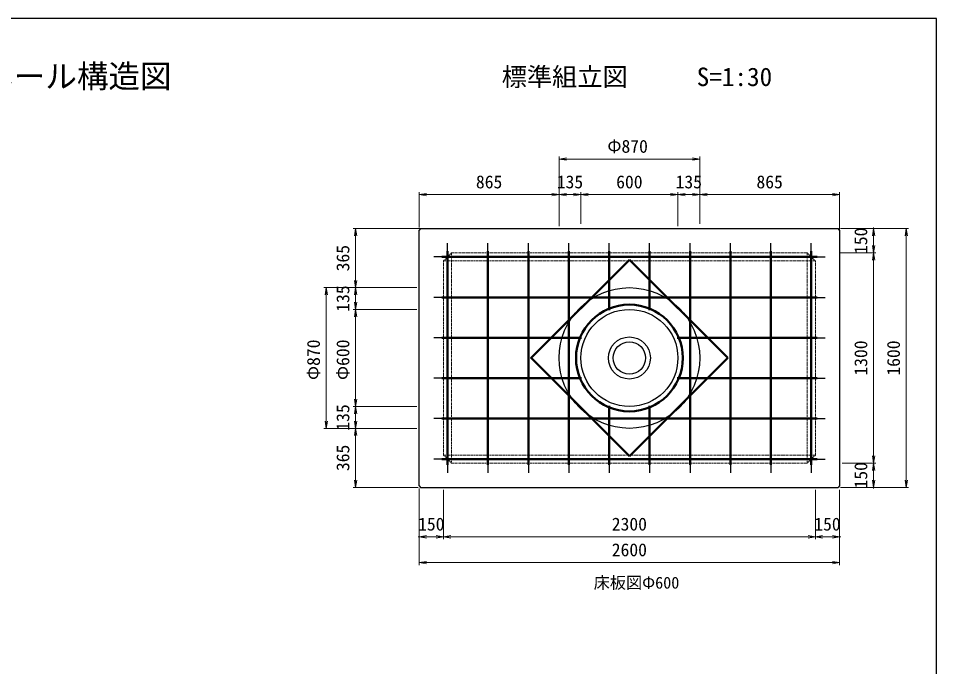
# Model space of a CAD drawing. Units: millimetres, scale not verified. Extents: x -200 to 200, y -139 to 138.
# Drawn here: x 10.7 to 200, y 4.9 to 138.5 of the extents above; entities that cross this region are included whole.
import ezdxf
from ezdxf.enums import TextEntityAlignment as Align

# ---------------------------------------------------------------- set-up
doc = ezdxf.new("R2010")
doc.units = ezdxf.units.MM
doc.linetypes.add('DASHED', pattern=[7.5, 6, -1.5])
doc.layers.add('0-0', color=7, linetype='Continuous')
for name, color, linetype, lineweight in [('0-1_dims', 2, 'Continuous', 13), ('0-4_pen3実線', 7, 'Continuous', 25), ('0-5_pen4実線', 6, 'Continuous', 25), ('0-7_pen2破線', 3, 'DASHED', 18), ('0-8_鉄筋', 7, 'Continuous', 50), ('0-9_2', 7, 'Continuous', 25)]:
    doc.layers.add(name, color=color, linetype=linetype, lineweight=lineweight)
doc.styles.add('ＭＳ ゴシック', font='')
doc.styles.get('ＭＳ ゴシック').set_extended_font_data('MS Gothic')

# ---------------------------------------------------------------- blocks, each defined once
blk = doc.blocks.new('部分図 1')
at = {"layer": '0-1_dims'}
for p, q in [((9965, 7355), (9965, 7755)), ((9965, 7740), (10835, 7740)), ((10835, 7340), (10835, 7755)), ((9100, 7316.3), (9100, 7535)), ((9100, 7520), (9965, 7520)), ((9965, 7520), (9950.68, 7520)), ((9965, 7340), (9965, 7535)), ((9965, 7325), (9965, 7535)), ((9965, 7520), (10100, 7520)), ((10100, 7340), (10100, 7535)), ((10100, 7340), (10100, 7535)), ((10100, 7520), (10114.32, 7520)), ((10100, 7520), (10700, 7520)), ((10700, 7520), (10685.68, 7520)), ((10700, 7325), (10700, 7535)), ((10700, 7340), (10700, 7535)), ((10835, 7520), (10700, 7520)), ((10835, 7340), (10835, 7535)), ((10835, 7355), (10835, 7535)), ((10835, 7520), (10849.32, 7520)), ((10835, 7520), (11700, 7520)), ((11700, 7297.5), (11700, 7535)), ((9197, 7310), (8692, 7310)), ((8707, 7310), (8707, 6945)), ((11706.25, 7310), (11925, 7310)), ((11750.5, 7310), (12127, 7310)), ((11910, 7310), (11910, 7316.82)), ((11910, 7310), (11910, 7160)), ((12112, 7310), (12112, 5710)), ((11706.25, 7160), (11925, 7160)), ((11715, 7160), (11925, 7160)), ((11910, 7160), (11910, 7153.18)), ((11910, 7160), (11910, 5860)), ((8984, 6945), (8510, 6945)), ((8525, 6945), (8525, 6075)), ((9085, 6945), (8692, 6945)), ((9085, 6945), (8692, 6945)), ((8707, 6945), (8707, 6959.32)), ((8707, 6945), (8707, 6810)), ((9085, 6810), (8692, 6810)), ((9085, 6810), (8692, 6810)), ((8707, 6810), (8707, 6795.68)), ((8707, 6810), (8707, 6210)), ((9085, 6210), (8692, 6210)), ((9085, 6210), (8692, 6210)), ((8707, 6210), (8707, 6224.32)), ((8707, 6210), (8707, 6075)), ((9037, 6075), (8510, 6075)), ((9085, 6075), (8692, 6075)), ((9070, 6075), (8692, 6075)), ((8707, 6075), (8707, 6060.68)), ((8707, 6075), (8707, 5710)), ((11715, 5860), (11925, 5860)), ((11715, 5860), (11925, 5860)), ((11910, 5860), (11910, 5866.82)), ((11910, 5860), (11910, 5710)), ((9093.75, 5710), (8692, 5710)), ((9100, 5703.7), (9100, 5389)), ((9250, 5695), (9250, 5389)), ((9250, 5695), (9250, 5389)), ((11550, 5695), (11550, 5389)), ((11550, 5695), (11550, 5389)), ((11700, 5695), (11700, 5389)), ((11700, 5686.19), (11700, 5230)), ((11706.25, 5710), (11925, 5710)), ((11811.25, 5710), (12127, 5710)), ((11910, 5710), (11910, 5703.18)), ((9100, 5663), (9100, 5230)), ((9100, 5404), (9093.18, 5404)), ((9100, 5404), (9250, 5404)), ((9250, 5404), (11550, 5404)), ((9250, 5404), (9256.82, 5404)), ((11550, 5404), (11543.18, 5404)), ((11550, 5404), (11700, 5404)), ((11700, 5404), (11706.82, 5404)), ((9100, 5245), (11700, 5245))]:
    blk.add_line(p, q, dxfattribs=at)
for points in [[(10010, 7747.5), (9965, 7740), (10010, 7732.5)], [(10790, 7732.5), (10835, 7740), (10790, 7747.5)], [(9145, 7527.5), (9100, 7520), (9145, 7512.5)], [(9920, 7512.5), (9965, 7520), (9920, 7527.5)], [(10010, 7527.5), (9965, 7520), (10010, 7512.5)], [(10055, 7512.5), (10100, 7520), (10055, 7527.5)], [(10145, 7527.5), (10100, 7520), (10145, 7512.5)], [(10655, 7512.5), (10700, 7520), (10655, 7527.5)], [(10745, 7527.5), (10700, 7520), (10745, 7512.5)], [(10790, 7512.5), (10835, 7520), (10790, 7527.5)], [(10880, 7527.5), (10835, 7520), (10880, 7512.5)], [(11655, 7512.5), (11700, 7520), (11655, 7527.5)], [(8714.5, 7265), (8707, 7310), (8699.5, 7265)], [(11917.5, 7265), (11910, 7310), (11902.5, 7265)], [(12119.5, 7265), (12112, 7310), (12104.5, 7265)], [(11902.5, 7205), (11910, 7160), (11917.5, 7205)], [(11917.5, 7115), (11910, 7160), (11902.5, 7115)], [(8699.5, 6990), (8707, 6945), (8714.5, 6990)], [(8532.5, 6900), (8525, 6945), (8517.5, 6900)], [(8714.5, 6900), (8707, 6945), (8699.5, 6900)], [(8699.5, 6855), (8707, 6810), (8714.5, 6855)], [(8714.5, 6765), (8707, 6810), (8699.5, 6765)], [(8699.5, 6255), (8707, 6210), (8714.5, 6255)], [(8714.5, 6165), (8707, 6210), (8699.5, 6165)], [(8517.5, 6120), (8525, 6075), (8532.5, 6120)], [(8699.5, 6120), (8707, 6075), (8714.5, 6120)], [(8714.5, 6030), (8707, 6075), (8699.5, 6030)], [(11902.5, 5905), (11910, 5860), (11917.5, 5905)], [(11917.5, 5815), (11910, 5860), (11902.5, 5815)], [(8699.5, 5755), (8707, 5710), (8714.5, 5755)], [(11902.5, 5755), (11910, 5710), (11917.5, 5755)], [(12104.5, 5755), (12112, 5710), (12119.5, 5755)], [(9145, 5411.5), (9100, 5404), (9145, 5396.5)], [(9205, 5396.5), (9250, 5404), (9205, 5411.5)], [(9295, 5411.5), (9250, 5404), (9295, 5396.5)], [(11505, 5396.5), (11550, 5404), (11505, 5411.5)], [(11595, 5411.5), (11550, 5404), (11595, 5396.5)], [(11655, 5396.5), (11700, 5404), (11655, 5411.5)], [(9145, 5252.5), (9100, 5245), (9145, 5237.5)], [(11655, 5237.5), (11700, 5245), (11655, 5252.5)]]:
    blk.add_lwpolyline(points, dxfattribs=at)
at = {"layer": '0-4_pen3実線'}
for p, q in [((9108.75, 7310), (9100, 7301.3)), ((9100, 5718.7), (9100, 7301.3)), ((9108.75, 7310), (11691.25, 7310)), ((11700, 7301.3), (11691.25, 7310)), ((11700, 7301.3), (11700, 5718.7)), ((9100, 5718.7), (9108.75, 5710)), ((9108.75, 5710), (11691.25, 5710)), ((11700, 5718.7), (11691.25, 5710))]:
    blk.add_line(p, q, dxfattribs=at)
for radius in [435, 300, 130, 100]:
    blk.add_circle((10400, 6510), radius, dxfattribs=at)
at = {"layer": '0-5_pen4実線'}
blk.add_lwpolyline([(300, 300), (12300, 300), (12300, 8610), (300, 8610)], close=True, dxfattribs=at)
at = {"layer": '0-7_pen2破線'}
for p, q in [((9300, 7160), (9250, 7110)), ((9300, 7160), (11500, 7160)), ((9300, 7160), (9300, 5860)), ((11500, 7160), (11550, 7110)), ((11500, 7160), (11500, 5860)), ((9250, 7110), (9250, 5910)), ((9250, 7110), (11550, 7110)), ((11550, 7110), (11550, 5910)), ((9300, 5860), (9250, 5910)), ((9250, 5910), (11550, 5910)), ((11550, 5910), (11500, 5860)), ((9300, 5860), (11500, 5860))]:
    blk.add_line(p, q, dxfattribs=at)
at = {"layer": '0-8_鉄筋'}
for p, q in [((9275, 7170.5), (9275, 5849.5)), ((9525, 7170.5), (9525, 5849.5)), ((9775, 7170.5), (9775, 5849.5)), ((10025, 7170.5), (10025, 5849.5)), ((10275, 7170.5), (10275, 6805.5)), ((10525, 7170.5), (10525, 6805.5)), ((10775, 7170.5), (10775, 5849.5)), ((11025, 7170.5), (11025, 5849.5)), ((11275, 7170.5), (11275, 5849.5)), ((11525, 7170.5), (11525, 5849.5)), ((9239.5, 7135), (11560.5, 7135)), ((11007.94, 6510.01), (10400, 7117.95)), ((9239.5, 6885), (11560.5, 6885)), ((9239.5, 6635), (10104.5, 6635)), ((10695.5, 6635), (11560.5, 6635)), ((11007.94, 6510.01), (10400.08, 5902.16)), ((9239.5, 6385), (10104.5, 6385)), ((10695.5, 6385), (11560.5, 6385)), ((10275, 6214.5), (10275, 5849.5)), ((10525, 6214.5), (10525, 5849.5)), ((9239.5, 6135), (11560.5, 6135)), ((9239.5, 5885), (11560.5, 5885))]:
    blk.add_line(p, q, dxfattribs=at)
blk.add_lwpolyline([(10400.08, 5902.16), (9792.07, 6510.17), (10399.85, 7117.95)], dxfattribs=at)
blk.add_circle((10400, 6510), 330, dxfattribs=at)
at = {"layer": '0-9_2'}
for p, q in [((9275, 7170.5), (9275, 7220.5)), ((9525, 7170.5), (9525, 7220.5)), ((9775, 7170.5), (9775, 7220.5)), ((10025, 7170.5), (10025, 7220.5)), ((10275, 7170.5), (10275, 7220.5)), ((10525, 7170.5), (10525, 7220.5)), ((10775, 7170.5), (10775, 7220.5)), ((11025, 7170.5), (11025, 7220.5)), ((11275, 7170.5), (11275, 7220.5)), ((11525, 7170.5), (11525, 7220.5)), ((9239.5, 7135), (9189.5, 7135)), ((11560.5, 7135), (11610.5, 7135)), ((9239.5, 6885), (9189.5, 6885)), ((11560.5, 6885), (11610.5, 6885)), ((9239.5, 6635), (9189.5, 6635)), ((11560.5, 6635), (11610.5, 6635)), ((9239.5, 6385), (9189.5, 6385)), ((11560.5, 6385), (11610.5, 6385)), ((9239.5, 6135), (9189.5, 6135)), ((11560.5, 6135), (11610.5, 6135)), ((9239.5, 5885), (9189.5, 5885)), ((9275, 5849.5), (9275, 5799.5)), ((9525, 5849.5), (9525, 5799.5)), ((9775, 5849.5), (9775, 5799.5)), ((10025, 5849.5), (10025, 5799.5)), ((10275, 5849.5), (10275, 5799.5)), ((10525, 5849.5), (10525, 5799.5)), ((10775, 5849.5), (10775, 5799.5)), ((11025, 5849.5), (11025, 5799.5)), ((11275, 5849.5), (11275, 5799.5)), ((11525, 5849.5), (11525, 5799.5)), ((11560.5, 5885), (11610.5, 5885))]:
    blk.add_line(p, q, dxfattribs=at)
at = {"layer": '0-1_dims', "color": 7, "style": 'ＭＳ ゴシック'}
for s, height, p in [('Φ870', 79.98, (10263.64, 7755)), ('865', 79.98, (9450.68, 7535)), ('135', 79.98, (9950.68, 7535)), ('600', 79.98, (10318.18, 7535)), ('135', 79.98, (10685.68, 7535)), ('865', 79.98, (11185.68, 7535)), ('150', 79.98, (9093.18, 5419)), ('2300', 79.98, (10290.91, 5419)), ('150', 79.98, (11543.18, 5419)), ('2600', 79.98, (10290.91, 5260)), ('床板図Φ600', 73.31, (10179, 5062))]:
    blk.add_text(s, height=height, dxfattribs=at).set_placement(p, align=Align.BOTTOM_LEFT)
for s, p in [('150', (11895, 7153.18)), ('365', (8692, 7045.68)), ('135', (8692, 6795.68)), ('Φ870', (8510, 6373.64)), ('Φ600', (8692, 6373.64)), ('1300', (11895, 6400.91)), ('1600', (12097, 6400.91)), ('135', (8692, 6060.68)), ('365', (8692, 5810.68)), ('150', (11895, 5703.18))]:
    blk.add_text(s, height=79.98, rotation=90, dxfattribs=at).set_placement(p, align=Align.BOTTOM_LEFT)
at = {"layer": '0-4_pen3実線', "style": 'ＭＳ ゴシック'}
for s, height, p in [('\u3000標準組立図\u3000', 114.3, (9454.12, 8157.02)), ('S=1:30', 114.4, (10816.03, 8157.01))]:
    blk.add_text(s, height=height, dxfattribs=at).set_placement(p, align=Align.BOTTOM_LEFT)
at = {"layer": '0-5_pen4実線', "style": 'ＭＳ ゴシック'}
blk.add_text('\u3000ＫＯＥＩハンドホール構造図\u3000', height=143, dxfattribs=at).set_placement((4837.55, 8137.5), align=Align.BOTTOM_LEFT)

msp = doc.modelspace()

# ---------------------------------------------------------------- block references
at = {"layer": '0-0', "xscale": 0.0333333, "yscale": 0.03333}
msp.add_blockref('部分図 1', (-210, -148.5), dxfattribs=at)

doc.saveas('drawing.dxf')
